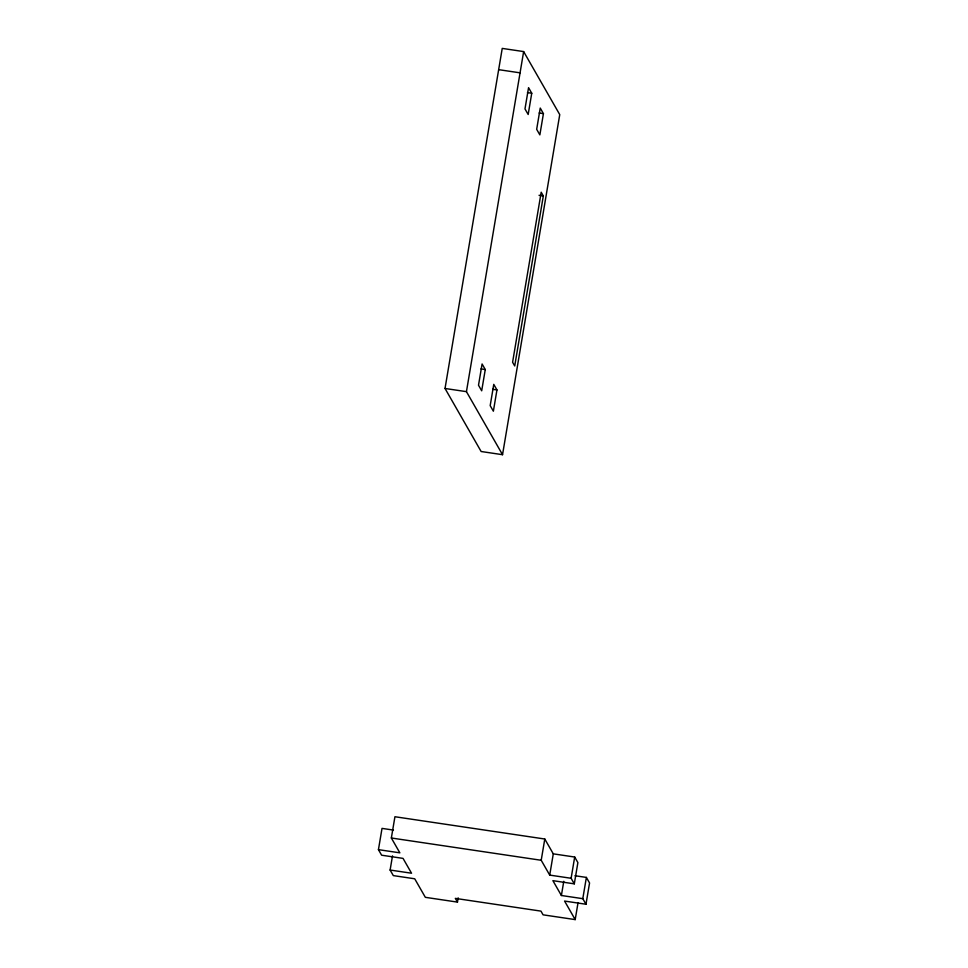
<?xml version="1.0" encoding="UTF-8"?>
<svg xmlns="http://www.w3.org/2000/svg" width="968" height="968" viewBox="0 0 968 968"><rect width="100%" height="100%" fill="white"/><g stroke="black" fill="none" stroke-linecap="round" stroke-linejoin="round"><path stroke-width="1.45" d="M445.026 388.471L502.235 48.4L523.64 51.582L559.746 114.623L502.537 454.694L481.132 451.511L445.026 388.471L466.443 391.653L502.537 454.694M392.5 855.869L390.116 870.038L411.533 873.221L403.039 858.386L381.622 855.204L378.44 849.65L382.021 828.39L393.431 830.084M378.44 849.65L399.844 852.832L391.35 837.998L394.932 816.738L544.79 839.014L553.285 853.849L549.715 875.096L571.12 878.279L574.302 883.845L552.897 880.662L561.392 895.497L582.796 898.679L585.979 904.245L564.574 901.063L575.198 919.6L543.084 914.833L540.955 911.118L455.323 898.389L457.453 902.103L425.339 897.324L414.715 878.787L393.31 875.604L390.116 870.038M466.443 391.653L523.64 51.582M485.271 369.534L481.689 390.794L478.507 385.228L482.088 363.98L485.271 369.534L480.987 368.905M531.747 93.23L528.177 114.49L524.983 108.924L528.564 87.665L531.747 93.23L527.463 92.601M496.947 389.935L493.377 411.194L490.183 405.628L493.765 384.369L496.947 389.935L492.664 389.293M543.435 113.631L539.854 134.879L536.671 129.325L540.241 108.065L543.435 113.631L539.152 112.99M543.326 195.935L514.722 365.964L512.592 362.262L541.197 192.221L543.326 195.935L539.043 195.294M457.453 902.103L458.166 897.844M549.715 875.096L541.209 860.274L544.79 839.014M561.392 895.497L563.775 881.328M571.12 878.279L574.689 857.031L553.285 853.849M574.302 883.845L577.884 862.585L574.689 857.031M575.198 919.6L578.053 902.6M582.796 898.679L586.378 877.419L574.956 875.725M585.979 904.245L589.56 882.985L586.378 877.419M498.665 69.66L520.07 72.842M391.35 837.998L541.209 860.274"/></g></svg>
